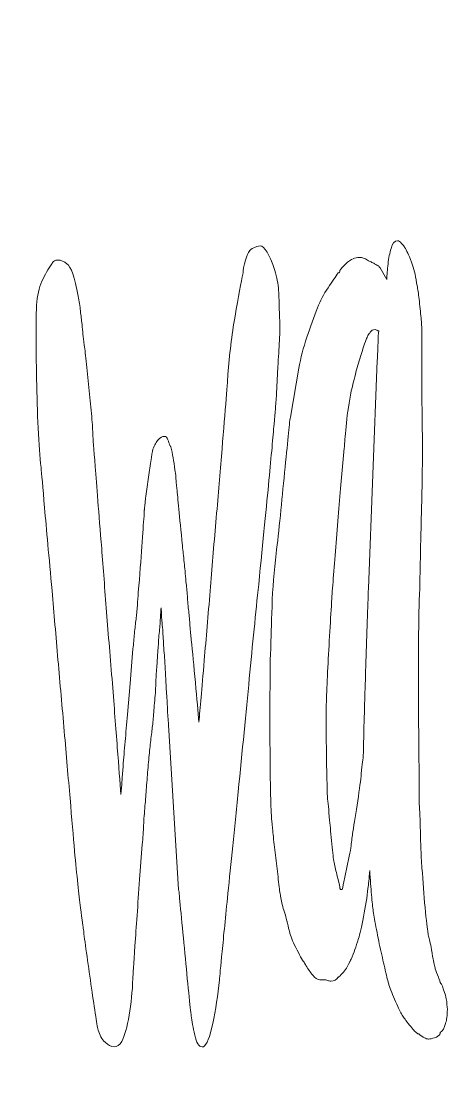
# Model space of a CAD drawing. Header units: inches. Extents: x 0.32 to 5.67, y -5.86 to -0.06.
# Drawn here: x 1.572 to 2.363, y -3.918 to -1.946 of the extents above; entities that cross this region are included whole.
import ezdxf

# ---------------------------------------------------------------- set-up
doc = ezdxf.new("R2010")
doc.units = ezdxf.units.IN
doc.header["$MEASUREMENT"] = 0
doc.layers.add('Layer 1', color=7, linetype='Continuous')

# ---------------------------------------------------------------- blocks, each defined once
blk = doc.blocks.new('block 38')
at = {"layer": 'Layer 1', "lineweight": 0}
blk.add_open_spline([(2.0457, -2.4897), (2.0462, -2.5024), (2.0461, -2.5162), (2.0453, -2.5311), (2.0445, -2.5461), (2.0435, -2.5622), (2.0424, -2.5795), (2.0424, -2.5795), (2.04, -2.6291), (2.04, -2.6291), (2.04, -2.6307), (2.0397, -2.6347), (2.0392, -2.6409), (2.0387, -2.6473), (2.0374, -2.6618), (2.0355, -2.6846), (2.0336, -2.7075), (2.0304, -2.7418), (2.0261, -2.7874), (2.0217, -2.8331), (2.0155, -2.8969), (2.0073, -2.9787), (2.0018, -3.0307), (1.9961, -3.0882), (1.9901, -3.1512), (1.9841, -3.2142), (1.9773, -3.2835), (1.9697, -3.3591), (1.9664, -3.3937), (1.9631, -3.4268), (1.9598, -3.4583), (1.9566, -3.4898), (1.9536, -3.5189), (1.9509, -3.5457), (1.9465, -3.5882), (1.943, -3.6236), (1.9403, -3.652), (1.9375, -3.6804), (1.9358, -3.6977), (1.9353, -3.7039), (1.9326, -3.7323), (1.9285, -3.7591), (1.9231, -3.7843), (1.9176, -3.8094), (1.9119, -3.8236), (1.9059, -3.8268), (1.9059, -3.8268), (1.9034, -3.8268), (1.9034, -3.8268), (1.8974, -3.8268), (1.8929, -3.8197), (1.89, -3.8055), (1.8869, -3.7914), (1.8849, -3.7796), (1.8838, -3.7701), (1.8827, -3.7638), (1.8811, -3.7496), (1.879, -3.7276), (1.8767, -3.7056), (1.8744, -3.6815), (1.872, -3.6555), (1.8695, -3.6296), (1.8672, -3.6051), (1.865, -3.5823), (1.8628, -3.5595), (1.8614, -3.5457), (1.861, -3.541), (1.861, -3.541), (1.8601, -3.5386), (1.8601, -3.5386), (1.8601, -3.5386), (1.8421, -3.2362), (1.8421, -3.2362), (1.841, -3.2268), (1.8403, -3.217), (1.8401, -3.2067), (1.8398, -3.1965), (1.8391, -3.1859), (1.838, -3.1748), (1.8374, -3.1638), (1.8369, -3.1532), (1.8364, -3.1429), (1.8359, -3.1327), (1.8353, -3.1229), (1.8347, -3.1134), (1.8337, -3.1008), (1.8328, -3.089), (1.8323, -3.078), (1.8318, -3.067), (1.8309, -3.0559), (1.8299, -3.0449), (1.8293, -3.0418), (1.8291, -3.0382), (1.8291, -3.0343), (1.8291, -3.0303), (1.8287, -3.026), (1.8282, -3.0213), (1.8277, -3.0292), (1.8271, -3.0378), (1.8266, -3.0472), (1.826, -3.0567), (1.8252, -3.0661), (1.8241, -3.0756), (1.8236, -3.0835), (1.8231, -3.0917), (1.8225, -3.1004), (1.8219, -3.1091), (1.8214, -3.1181), (1.8208, -3.1276), (1.8198, -3.137), (1.8191, -3.1469), (1.8188, -3.1571), (1.8185, -3.1674), (1.8179, -3.1788), (1.8167, -3.1914), (1.8157, -3.204), (1.8148, -3.215), (1.8139, -3.2244), (1.8131, -3.2339), (1.8121, -3.2425), (1.8111, -3.2504), (1.8099, -3.2598), (1.8088, -3.2697), (1.8078, -3.2799), (1.8067, -3.2902), (1.8055, -3.3016), (1.8045, -3.3142), (1.8034, -3.3268), (1.8024, -3.339), (1.8016, -3.3508), (1.8008, -3.3626), (1.7999, -3.3741), (1.7988, -3.3851), (1.7977, -3.3977), (1.7968, -3.4095), (1.7963, -3.4205), (1.7958, -3.4315), (1.7949, -3.4433), (1.7939, -3.4559), (1.7939, -3.4559), (1.7889, -3.5197), (1.7889, -3.5197), (1.7857, -3.567), (1.7829, -3.6075), (1.7804, -3.6414), (1.7779, -3.6753), (1.7767, -3.6953), (1.7767, -3.7016), (1.7756, -3.7252), (1.7733, -3.7477), (1.7697, -3.7689), (1.7662, -3.7902), (1.7617, -3.8063), (1.7562, -3.8173), (1.7525, -3.8236), (1.7478, -3.8268), (1.7423, -3.8268), (1.7369, -3.8268), (1.7313, -3.824), (1.7256, -3.8185), (1.7199, -3.813), (1.7156, -3.8055), (1.7129, -3.7961), (1.7118, -3.7914), (1.71, -3.7811), (1.7076, -3.7654), (1.7052, -3.7496), (1.7026, -3.7319), (1.6998, -3.7122), (1.6971, -3.6926), (1.6944, -3.6732), (1.6916, -3.6543), (1.6889, -3.6354), (1.687, -3.6213), (1.686, -3.6118), (1.6854, -3.6087), (1.6837, -3.5953), (1.6806, -3.5717), (1.6777, -3.5481), (1.674, -3.5134), (1.6696, -3.4677), (1.6674, -3.441), (1.6647, -3.4087), (1.6614, -3.3709), (1.6582, -3.3331), (1.6546, -3.2921), (1.6508, -3.248), (1.647, -3.204), (1.6431, -3.1603), (1.6393, -3.1169), (1.6355, -3.0736), (1.632, -3.0315), (1.6287, -2.9906), (1.6227, -2.9276), (1.6181, -2.8768), (1.6148, -2.8382), (1.6116, -2.7996), (1.6093, -2.7748), (1.6083, -2.7638), (1.6061, -2.7449), (1.6043, -2.7209), (1.6029, -2.6917), (1.6016, -2.6626), (1.6006, -2.6327), (1.6001, -2.602), (1.5996, -2.5712), (1.5992, -2.5433), (1.5992, -2.5181), (1.5992, -2.4929), (1.5996, -2.4756), (1.6001, -2.4662), (1.6012, -2.4488), (1.6044, -2.4343), (1.6099, -2.4224), (1.6153, -2.4106), (1.6213, -2.4), (1.6279, -2.3905), (1.6284, -2.3905), (1.629, -2.3898), (1.6295, -2.3882), (1.6311, -2.3851), (1.6342, -2.3835), (1.6385, -2.3835), (1.645, -2.3835), (1.6508, -2.3858), (1.6557, -2.3905), (1.6633, -2.3953), (1.6701, -2.415), (1.6761, -2.4496), (1.6783, -2.459), (1.6798, -2.4681), (1.6806, -2.4768), (1.6814, -2.4854), (1.6824, -2.4937), (1.6835, -2.5016), (1.6841, -2.5079), (1.6846, -2.5138), (1.6851, -2.5193), (1.6856, -2.5248), (1.6864, -2.5315), (1.6876, -2.5394), (1.6887, -2.5473), (1.6901, -2.5591), (1.6916, -2.5748), (1.6933, -2.5906), (1.6949, -2.6067), (1.6966, -2.6232), (1.6982, -2.6398), (1.6997, -2.6555), (1.7011, -2.6705), (1.7024, -2.6855), (1.7031, -2.6969), (1.7031, -2.7047), (1.7036, -2.7095), (1.7052, -2.7288), (1.7076, -2.7626), (1.71, -2.7965), (1.714, -2.8465), (1.7195, -2.9126), (1.7222, -2.9488), (1.7252, -2.9878), (1.7284, -3.0295), (1.7317, -3.0713), (1.7353, -3.115), (1.7391, -3.1606), (1.7423, -3.2032), (1.7454, -3.2421), (1.7481, -3.2776), (1.7508, -3.313), (1.753, -3.3417), (1.7546, -3.3638), (1.7557, -3.3559), (1.7564, -3.3481), (1.7566, -3.3402), (1.757, -3.3323), (1.7576, -3.3236), (1.7587, -3.3142), (1.7587, -3.3142), (1.7587, -3.3118), (1.7587, -3.3118), (1.7598, -3.2977), (1.761, -3.2827), (1.7624, -3.267), (1.7637, -3.2512), (1.7653, -3.2347), (1.7669, -3.2173), (1.7669, -3.2173), (1.7718, -3.1606), (1.7718, -3.1606), (1.7718, -3.1606), (1.7767, -3.0968), (1.7767, -3.0968), (1.7778, -3.0874), (1.7788, -3.078), (1.7796, -3.0685), (1.7804, -3.0591), (1.7813, -3.0504), (1.7825, -3.0425), (1.7835, -3.0347), (1.7843, -3.0264), (1.7849, -3.0177), (1.7854, -3.0091), (1.786, -3.0008), (1.7865, -2.9929), (1.7893, -2.9614), (1.7914, -2.9335), (1.7931, -2.9091), (1.7947, -2.8847), (1.796, -2.8662), (1.7972, -2.8535), (1.7972, -2.8535), (1.7972, -2.8441), (1.7972, -2.8441), (1.7972, -2.8426), (1.7974, -2.8417), (1.798, -2.8417), (1.798, -2.8386), (1.7986, -2.8315), (1.8, -2.8205), (1.8014, -2.8095), (1.8028, -2.798), (1.8045, -2.7862), (1.8061, -2.7744), (1.8078, -2.7634), (1.8094, -2.7531), (1.8111, -2.7429), (1.8124, -2.7354), (1.8135, -2.7307), (1.8162, -2.7229), (1.8195, -2.7169), (1.8233, -2.713), (1.8271, -2.7091), (1.8307, -2.7071), (1.8339, -2.7071), (1.8372, -2.7071), (1.8395, -2.7091), (1.8409, -2.713), (1.8422, -2.7169), (1.8434, -2.7205), (1.8446, -2.7236), (1.8451, -2.7236), (1.8454, -2.724), (1.8454, -2.7248), (1.8454, -2.7256), (1.8457, -2.726), (1.8462, -2.726), (1.8494, -2.7386), (1.8519, -2.7528), (1.8536, -2.7685), (1.8536, -2.7685), (1.8552, -2.778), (1.8552, -2.778), (1.8552, -2.7795), (1.8554, -2.7819), (1.8556, -2.785), (1.8559, -2.7882), (1.8564, -2.7941), (1.8573, -2.8027), (1.8581, -2.8114), (1.8593, -2.824), (1.861, -2.8406), (1.8626, -2.8571), (1.8647, -2.8795), (1.8674, -2.9079), (1.868, -2.9126), (1.8685, -2.9173), (1.8691, -2.9221), (1.8697, -2.9268), (1.8702, -2.9323), (1.8707, -2.9386), (1.8713, -2.9433), (1.8718, -2.9484), (1.8724, -2.9539), (1.8729, -2.9595), (1.8734, -2.9662), (1.874, -2.974), (1.8751, -2.9819), (1.8759, -2.9906), (1.8765, -3), (1.877, -3.0095), (1.8778, -3.0189), (1.879, -3.0284), (1.88, -3.0363), (1.8808, -3.0449), (1.8813, -3.0543), (1.8819, -3.0638), (1.8827, -3.0725), (1.8838, -3.0803), (1.886, -3.1024), (1.8884, -3.1284), (1.8912, -3.1583), (1.8939, -3.1882), (1.896, -3.2126), (1.8977, -3.2315), (1.8988, -3.2189), (1.9002, -3.2036), (1.9018, -3.1855), (1.9034, -3.1674), (1.9053, -3.1449), (1.9076, -3.1181), (1.9092, -3.0977), (1.9109, -3.0768), (1.9128, -3.0555), (1.9147, -3.0343), (1.9165, -3.0126), (1.9182, -2.9906), (1.9214, -2.9496), (1.925, -2.9075), (1.9288, -2.8642), (1.9326, -2.8209), (1.936, -2.7807), (1.939, -2.7437), (1.942, -2.7067), (1.9446, -2.6748), (1.9468, -2.6481), (1.949, -2.6213), (1.9503, -2.6031), (1.9509, -2.5937), (1.9536, -2.5575), (1.9579, -2.5216), (1.9639, -2.4862), (1.9699, -2.4508), (1.9749, -2.4244), (1.9787, -2.4071), (1.9787, -2.4039), (1.9788, -2.402), (1.9791, -2.4012), (1.9793, -2.4004), (1.9795, -2.3992), (1.9795, -2.3976), (1.9838, -2.3772), (1.9892, -2.3654), (1.9954, -2.3622), (2.0017, -2.359), (2.0064, -2.3575), (2.0097, -2.3575), (2.0179, -2.3575), (2.0269, -2.3724), (2.0367, -2.4024), (2.0405, -2.415), (2.0429, -2.4271), (2.0437, -2.439), (2.0445, -2.4508), (2.0449, -2.463), (2.0449, -2.4756), (2.0454, -2.4788), (2.0457, -2.4835), (2.0457, -2.4897)], degree=3, knots=[0, 0, 0, 0, 1, 1, 1, 2, 2, 2, 3, 3, 3, 4, 4, 4, 5, 5, 5, 6, 6, 6, 7, 7, 7, 8, 8, 8, 9, 9, 9, 10, 10, 10, 11, 11, 11, 12, 12, 12, 13, 13, 13, 14, 14, 14, 15, 15, 15, 16, 16, 16, 17, 17, 17, 18, 18, 18, 19, 19, 19, 20, 20, 20, 21, 21, 21, 22, 22, 22, 23, 23, 23, 24, 24, 24, 25, 25, 25, 26, 26, 26, 27, 27, 27, 28, 28, 28, 29, 29, 29, 30, 30, 30, 31, 31, 31, 32, 32, 32, 33, 33, 33, 34, 34, 34, 35, 35, 35, 36, 36, 36, 37, 37, 37, 38, 38, 38, 39, 39, 39, 40, 40, 40, 41, 41, 41, 42, 42, 42, 43, 43, 43, 44, 44, 44, 45, 45, 45, 46, 46, 46, 47, 47, 47, 48, 48, 48, 49, 49, 49, 50, 50, 50, 51, 51, 51, 52, 52, 52, 53, 53, 53, 54, 54, 54, 55, 55, 55, 56, 56, 56, 57, 57, 57, 58, 58, 58, 59, 59, 59, 60, 60, 60, 61, 61, 61, 62, 62, 62, 63, 63, 63, 64, 64, 64, 65, 65, 65, 66, 66, 66, 67, 67, 67, 68, 68, 68, 69, 69, 69, 70, 70, 70, 71, 71, 71, 72, 72, 72, 73, 73, 73, 74, 74, 74, 75, 75, 75, 76, 76, 76, 77, 77, 77, 78, 78, 78, 79, 79, 79, 80, 80, 80, 81, 81, 81, 82, 82, 82, 83, 83, 83, 84, 84, 84, 85, 85, 85, 86, 86, 86, 87, 87, 87, 88, 88, 88, 89, 89, 89, 90, 90, 90, 91, 91, 91, 92, 92, 92, 93, 93, 93, 94, 94, 94, 95, 95, 95, 96, 96, 96, 97, 97, 97, 98, 98, 98, 99, 99, 99, 100, 100, 100, 101, 101, 101, 102, 102, 102, 103, 103, 103, 104, 104, 104, 105, 105, 105, 106, 106, 106, 107, 107, 107, 108, 108, 108, 109, 109, 109, 110, 110, 110, 111, 111, 111, 112, 112, 112, 113, 113, 113, 114, 114, 114, 115, 115, 115, 116, 116, 116, 117, 117, 117, 118, 118, 118, 119, 119, 119, 120, 120, 120, 121, 121, 121, 122, 122, 122, 123, 123, 123, 124, 124, 124, 125, 125, 125, 126, 126, 126, 127, 127, 127, 128, 128, 128, 129, 129, 129, 130, 130, 130, 131, 131, 131, 132, 132, 132, 133, 133, 133, 134, 134, 134, 135, 135, 135, 136, 136, 136, 137, 137, 137, 138, 138, 138, 139, 139, 139, 140, 140, 140, 141, 141, 141, 142, 142, 142, 143, 143, 143, 144, 144, 144, 145, 145, 145, 146, 146, 146, 147, 147, 147, 148, 148, 148, 149, 149, 149, 149], dxfattribs=at)
blk = doc.blocks.new('block 37')
at = {"layer": 'Layer 1'}
blk.add_blockref('block 38', (0, 0), dxfattribs=at)
blk = doc.blocks.new('block 40')
at = {"layer": 'Layer 1', "lineweight": 0}
for points, knots in [([(2.3532, -3.7583), (2.3532, -3.7693), (2.3521, -3.778), (2.3499, -3.7843), (2.3477, -3.7921), (2.3445, -3.7977), (2.3402, -3.8008), (2.3402, -3.8008), (2.3402, -3.8032), (2.3402, -3.8032), (2.3379, -3.8063), (2.3345, -3.8087), (2.3299, -3.8103), (2.3253, -3.8118), (2.3216, -3.8126), (2.3189, -3.8126), (2.3189, -3.8126), (2.318, -3.8126), (2.318, -3.8126), (2.3164, -3.8126), (2.3141, -3.8118), (2.3111, -3.8103), (2.3081, -3.8087), (2.3046, -3.8063), (2.3009, -3.8032), (2.2998, -3.8032), (2.2988, -3.8028), (2.298, -3.802), (2.2972, -3.8012), (2.2965, -3.8008), (2.2959, -3.8008), (2.2927, -3.7977), (2.2879, -3.7921), (2.2816, -3.7843), (2.2754, -3.7764), (2.2714, -3.7709), (2.2698, -3.7677), (2.2676, -3.7646), (2.2638, -3.7568), (2.2584, -3.7441), (2.2529, -3.7315), (2.2488, -3.7213), (2.2461, -3.7134), (2.245, -3.7103), (2.2431, -3.7028), (2.2404, -3.691), (2.2377, -3.6792), (2.2348, -3.6666), (2.2317, -3.6532), (2.2288, -3.6398), (2.2259, -3.626), (2.2232, -3.6118), (2.2205, -3.5977), (2.2186, -3.5867), (2.2174, -3.5788), (2.2164, -3.5709), (2.2153, -3.5607), (2.2142, -3.5481), (2.2131, -3.5354), (2.212, -3.5205), (2.2109, -3.5032), (2.2104, -3.5111), (2.2098, -3.5177), (2.2093, -3.5232), (2.2087, -3.5288), (2.2082, -3.5331), (2.2077, -3.5362), (2.206, -3.552), (2.2033, -3.5693), (2.1995, -3.5882), (2.1957, -3.6071), (2.1927, -3.6205), (2.1905, -3.6284), (2.1878, -3.6363), (2.1855, -3.643), (2.1836, -3.6485), (2.1816, -3.654), (2.1793, -3.6599), (2.1766, -3.6662), (2.1755, -3.6693), (2.1747, -3.6709), (2.1741, -3.6709), (2.1714, -3.6772), (2.1689, -3.6819), (2.1664, -3.685), (2.1639, -3.6882), (2.1613, -3.6914), (2.1586, -3.6945), (2.1553, -3.6977), (2.1534, -3.6992), (2.1529, -3.6992), (2.1501, -3.7039), (2.1458, -3.7063), (2.1398, -3.7063), (2.1376, -3.7063), (2.1356, -3.706), (2.1337, -3.7051), (2.1317, -3.7044), (2.1297, -3.7039), (2.1275, -3.7039), (2.1275, -3.7039), (2.1194, -3.7039), (2.1194, -3.7039), (2.115, -3.7039), (2.1107, -3.7012), (2.1063, -3.6957), (2.1019, -3.6902), (2.0978, -3.6843), (2.094, -3.678), (2.0935, -3.6764), (2.0931, -3.6756), (2.0927, -3.6756), (2.0925, -3.6756), (2.0921, -3.6748), (2.0915, -3.6732), (2.0888, -3.6701), (2.0842, -3.6622), (2.0776, -3.6496), (2.0711, -3.637), (2.0668, -3.6268), (2.0646, -3.6189), (2.0646, -3.6174), (2.0637, -3.6142), (2.0621, -3.6095), (2.0594, -3.5969), (2.0565, -3.5858), (2.0535, -3.5764), (2.0505, -3.567), (2.0484, -3.5583), (2.0474, -3.5504), (2.0463, -3.5457), (2.0451, -3.537), (2.0438, -3.5244), (2.0424, -3.5119), (2.0409, -3.4989), (2.0392, -3.4855), (2.0376, -3.4721), (2.0361, -3.4591), (2.0347, -3.4465), (2.0333, -3.4339), (2.0324, -3.4244), (2.0318, -3.4181), (2.0308, -3.4055), (2.0299, -3.3902), (2.0294, -3.3721), (2.0289, -3.354), (2.0285, -3.3394), (2.0285, -3.3284), (2.0285, -3.3205), (2.0285, -3.3067), (2.0282, -3.287), (2.0279, -3.2674), (2.0278, -3.2465), (2.0278, -3.2244), (2.0278, -3.2024), (2.0279, -3.1815), (2.0282, -3.1618), (2.0285, -3.1421), (2.0285, -3.1284), (2.0285, -3.1205), (2.0285, -3.1126), (2.0289, -3.1055), (2.0294, -3.0992), (2.0299, -3.0788), (2.0308, -3.052), (2.0318, -3.0189), (2.0329, -2.9858), (2.0354, -2.9536), (2.0392, -2.9221), (2.0419, -2.9016), (2.0445, -2.8784), (2.047, -2.8524), (2.0494, -2.8264), (2.0521, -2.8), (2.0548, -2.7732), (2.0575, -2.7465), (2.0596, -2.7245), (2.0613, -2.7071), (2.0629, -2.6898), (2.0643, -2.678), (2.0654, -2.6716), (2.0654, -2.6716), (2.0809, -2.5819), (2.0809, -2.5819), (2.0842, -2.563), (2.0891, -2.5441), (2.0956, -2.5252), (2.1022, -2.5063), (2.1087, -2.4882), (2.1153, -2.4709), (2.1202, -2.4583), (2.1265, -2.4461), (2.1345, -2.4343), (2.1424, -2.4224), (2.1485, -2.4134), (2.1529, -2.4071), (2.155, -2.4071), (2.1561, -2.4055), (2.1561, -2.4024), (2.1583, -2.3992), (2.1619, -2.3953), (2.1668, -2.3905), (2.1717, -2.3858), (2.1763, -2.3827), (2.1807, -2.3811), (2.1834, -2.3796), (2.1875, -2.3787), (2.1929, -2.3787), (2.1967, -2.3787), (2.2014, -2.3803), (2.2068, -2.3835), (2.2091, -2.3851), (2.2112, -2.3862), (2.2134, -2.387), (2.2155, -2.3878), (2.2178, -2.389), (2.2199, -2.3905), (2.2232, -2.3921), (2.2253, -2.3933), (2.2265, -2.3941), (2.2275, -2.3949), (2.2286, -2.3961), (2.2298, -2.3976), (2.2298, -2.3976), (2.242, -2.4189), (2.242, -2.4189), (2.2425, -2.411), (2.2433, -2.4016), (2.2445, -2.3905), (2.2455, -2.3796), (2.2474, -2.3701), (2.2502, -2.3622), (2.2524, -2.3528), (2.2562, -2.348), (2.2617, -2.348), (2.2644, -2.348), (2.2669, -2.3496), (2.2694, -2.3528), (2.2719, -2.3559), (2.2736, -2.3583), (2.2747, -2.3598), (2.2747, -2.3598), (2.2764, -2.3622), (2.2764, -2.3622), (2.278, -2.3654), (2.2799, -2.3693), (2.282, -2.374), (2.2843, -2.3787), (2.2867, -2.3851), (2.2894, -2.3929), (2.2927, -2.4024), (2.2954, -2.415), (2.2976, -2.4307), (2.2982, -2.4323), (2.2984, -2.4335), (2.2984, -2.4343), (2.2984, -2.4351), (2.2987, -2.4362), (2.2992, -2.4378), (2.3003, -2.4457), (2.3015, -2.4559), (2.3029, -2.4685), (2.3042, -2.4811), (2.3052, -2.4913), (2.3058, -2.4992), (2.3063, -2.5071), (2.3066, -2.5232), (2.3066, -2.5476), (2.3066, -2.5721), (2.3066, -2.5882), (2.3066, -2.5961), (2.3066, -2.6008), (2.3066, -2.6107), (2.3066, -2.6256), (2.3066, -2.6406), (2.3067, -2.6563), (2.307, -2.6728), (2.3073, -2.6894), (2.3074, -2.7044), (2.3074, -2.7177), (2.3074, -2.7311), (2.3074, -2.7394), (2.3074, -2.7425), (2.3074, -2.7441), (2.3074, -2.7477), (2.3074, -2.7531), (2.3074, -2.7587), (2.3073, -2.7697), (2.307, -2.7862), (2.3067, -2.8027), (2.3062, -2.8268), (2.3054, -2.8583), (2.3046, -2.8898), (2.3036, -2.9323), (2.3025, -2.9858), (2.3014, -3.0158), (2.3007, -3.0429), (2.3005, -3.0673), (2.3002, -3.0917), (2.3, -3.1063), (2.3, -3.111), (2.3, -3.1157), (2.3, -3.1291), (2.3, -3.1512), (2.3, -3.1732), (2.3002, -3.1984), (2.3005, -3.2268), (2.3007, -3.2551), (2.301, -3.2835), (2.3013, -3.3118), (2.3015, -3.3402), (2.3017, -3.363), (2.3017, -3.3803), (2.3017, -3.3819), (2.3019, -3.3874), (2.3025, -3.3969), (2.3031, -3.4063), (2.3034, -3.4174), (2.3037, -3.4299), (2.304, -3.4426), (2.3044, -3.4559), (2.305, -3.4701), (2.3055, -3.4843), (2.3063, -3.4969), (2.3074, -3.5079), (2.3091, -3.5331), (2.311, -3.5571), (2.3131, -3.58), (2.3153, -3.6028), (2.317, -3.6158), (2.318, -3.6189), (2.318, -3.6221), (2.3186, -3.6252), (2.3197, -3.6284), (2.3208, -3.6315), (2.3217, -3.6354), (2.3226, -3.6402), (2.3234, -3.6449), (2.3246, -3.652), (2.3262, -3.6615), (2.3284, -3.6725), (2.33, -3.68), (2.3311, -3.6839), (2.3322, -3.6878), (2.3342, -3.693), (2.3369, -3.6992), (2.3369, -3.6992), (2.3377, -3.7016), (2.3377, -3.7016), (2.3398, -3.7079), (2.3412, -3.7111), (2.3417, -3.7111), (2.3423, -3.7126), (2.3431, -3.7142), (2.3442, -3.7158), (2.3442, -3.7158), (2.3458, -3.7205), (2.3458, -3.7205), (2.3458, -3.7205), (2.3499, -3.7323), (2.3499, -3.7323), (2.351, -3.737), (2.3517, -3.741), (2.352, -3.7441), (2.3522, -3.7473), (2.3526, -3.752), (2.3532, -3.7583)], [0, 0, 0, 0, 1, 1, 1, 2, 2, 2, 3, 3, 3, 4, 4, 4, 5, 5, 5, 6, 6, 6, 7, 7, 7, 8, 8, 8, 9, 9, 9, 10, 10, 10, 11, 11, 11, 12, 12, 12, 13, 13, 13, 14, 14, 14, 15, 15, 15, 16, 16, 16, 17, 17, 17, 18, 18, 18, 19, 19, 19, 20, 20, 20, 21, 21, 21, 22, 22, 22, 23, 23, 23, 24, 24, 24, 25, 25, 25, 26, 26, 26, 27, 27, 27, 28, 28, 28, 29, 29, 29, 30, 30, 30, 31, 31, 31, 32, 32, 32, 33, 33, 33, 34, 34, 34, 35, 35, 35, 36, 36, 36, 37, 37, 37, 38, 38, 38, 39, 39, 39, 40, 40, 40, 41, 41, 41, 42, 42, 42, 43, 43, 43, 44, 44, 44, 45, 45, 45, 46, 46, 46, 47, 47, 47, 48, 48, 48, 49, 49, 49, 50, 50, 50, 51, 51, 51, 52, 52, 52, 53, 53, 53, 54, 54, 54, 55, 55, 55, 56, 56, 56, 57, 57, 57, 58, 58, 58, 59, 59, 59, 60, 60, 60, 61, 61, 61, 62, 62, 62, 63, 63, 63, 64, 64, 64, 65, 65, 65, 66, 66, 66, 67, 67, 67, 68, 68, 68, 69, 69, 69, 70, 70, 70, 71, 71, 71, 72, 72, 72, 73, 73, 73, 74, 74, 74, 75, 75, 75, 76, 76, 76, 77, 77, 77, 78, 78, 78, 79, 79, 79, 80, 80, 80, 81, 81, 81, 82, 82, 82, 83, 83, 83, 84, 84, 84, 85, 85, 85, 86, 86, 86, 87, 87, 87, 88, 88, 88, 89, 89, 89, 90, 90, 90, 91, 91, 91, 92, 92, 92, 93, 93, 93, 94, 94, 94, 95, 95, 95, 96, 96, 96, 97, 97, 97, 98, 98, 98, 99, 99, 99, 100, 100, 100, 101, 101, 101, 102, 102, 102, 103, 103, 103, 104, 104, 104, 105, 105, 105, 106, 106, 106, 107, 107, 107, 108, 108, 108, 109, 109, 109, 110, 110, 110, 111, 111, 111, 112, 112, 112, 113, 113, 113, 114, 114, 114, 115, 115, 115, 116, 116, 116, 117, 117, 117, 118, 118, 118, 119, 119, 119, 120, 120, 120, 121, 121, 121, 122, 122, 122, 122]), ([(2.2248, -2.5677), (2.2253, -2.5567), (2.2257, -2.5461), (2.2261, -2.5358), (2.2263, -2.5256), (2.2267, -2.5181), (2.2273, -2.5134), (2.2261, -2.5134), (2.2249, -2.513), (2.2236, -2.5122), (2.2222, -2.5114), (2.2213, -2.511), (2.2207, -2.511), (2.2169, -2.511), (2.2139, -2.5126), (2.2118, -2.5158), (2.2112, -2.5173), (2.2106, -2.5181), (2.2101, -2.5181), (2.2091, -2.5197), (2.2082, -2.5209), (2.2077, -2.5216), (2.2071, -2.5225), (2.2063, -2.5244), (2.2052, -2.5276), (2.2041, -2.5292), (2.2022, -2.5343), (2.1995, -2.5429), (2.1967, -2.5516), (2.1938, -2.5615), (2.1905, -2.5724), (2.1872, -2.5835), (2.1841, -2.5949), (2.1811, -2.6067), (2.1781, -2.6185), (2.1758, -2.6291), (2.1741, -2.6386), (2.1708, -2.6591), (2.1684, -2.678), (2.1668, -2.6953), (2.1652, -2.7126), (2.1643, -2.7236), (2.1643, -2.7284), (2.1643, -2.7284), (2.1594, -2.7827), (2.1594, -2.7827), (2.1578, -2.8), (2.1561, -2.8189), (2.1545, -2.8394), (2.1529, -2.8599), (2.1513, -2.8807), (2.1496, -2.902), (2.148, -2.9232), (2.1463, -2.9429), (2.1447, -2.961), (2.143, -2.9791), (2.142, -2.9937), (2.1414, -3.0047), (2.1403, -3.0221), (2.1391, -3.0421), (2.1378, -3.065), (2.1364, -3.0878), (2.1352, -3.1099), (2.1341, -3.1311), (2.1329, -3.1524), (2.1321, -3.1713), (2.1316, -3.1878), (2.131, -3.2044), (2.1308, -3.2142), (2.1308, -3.2173), (2.1308, -3.2173), (2.1308, -3.2386), (2.1308, -3.2386), (2.1319, -3.3158), (2.1327, -3.3591), (2.1333, -3.3685), (2.1343, -3.378), (2.1357, -3.3921), (2.1374, -3.411), (2.1384, -3.4237), (2.1398, -3.4382), (2.1414, -3.4547), (2.143, -3.4713), (2.1444, -3.4827), (2.1455, -3.489), (2.1472, -3.4969), (2.149, -3.5052), (2.1513, -3.5138), (2.1534, -3.5225), (2.155, -3.5292), (2.1561, -3.5339), (2.1561, -3.5354), (2.1563, -3.5362), (2.1565, -3.5362), (2.1569, -3.5362), (2.1569, -3.537), (2.1569, -3.5386), (2.1569, -3.5386), (2.1586, -3.5386), (2.1586, -3.5386), (2.1586, -3.5386), (2.1594, -3.5386), (2.1594, -3.5386), (2.1594, -3.5386), (2.1602, -3.5386), (2.1602, -3.5386), (2.1608, -3.537), (2.1619, -3.5323), (2.1635, -3.5244), (2.1652, -3.5166), (2.1668, -3.5087), (2.1684, -3.5008), (2.17, -3.4929), (2.1717, -3.4851), (2.1733, -3.4772), (2.1749, -3.4693), (2.176, -3.463), (2.1766, -3.4583), (2.1777, -3.4489), (2.1787, -3.4402), (2.1799, -3.4323), (2.1826, -3.4166), (2.1855, -3.3977), (2.1888, -3.3756), (2.1921, -3.3536), (2.1943, -3.337), (2.1954, -3.326), (2.1959, -3.3166), (2.1967, -3.3094), (2.1979, -3.3047), (2.1984, -3.2985), (2.1988, -3.2937), (2.1991, -3.2906), (2.1994, -3.2874), (2.1995, -3.2827), (2.1995, -3.2764), (2.1995, -3.2717), (2.1996, -3.267), (2.1999, -3.2622), (2.2002, -3.2575), (2.2003, -3.2528), (2.2003, -3.248), (2.2003, -3.2323), (2.2006, -3.2221), (2.2011, -3.2173), (2.2011, -3.2142), (2.2014, -3.2032), (2.2019, -3.1843), (2.2025, -3.1654), (2.2031, -3.1437), (2.204, -3.1193), (2.2048, -3.0949), (2.2056, -3.0705), (2.2064, -3.0461), (2.2072, -3.0217), (2.2079, -3.0016), (2.2085, -2.9858), (2.2085, -2.9858), (2.2248, -2.5677), (2.2248, -2.5677)], [0, 0, 0, 0, 1, 1, 1, 2, 2, 2, 3, 3, 3, 4, 4, 4, 5, 5, 5, 6, 6, 6, 7, 7, 7, 8, 8, 8, 9, 9, 9, 10, 10, 10, 11, 11, 11, 12, 12, 12, 13, 13, 13, 14, 14, 14, 15, 15, 15, 16, 16, 16, 17, 17, 17, 18, 18, 18, 19, 19, 19, 20, 20, 20, 21, 21, 21, 22, 22, 22, 23, 23, 23, 24, 24, 24, 25, 25, 25, 26, 26, 26, 27, 27, 27, 28, 28, 28, 29, 29, 29, 30, 30, 30, 31, 31, 31, 32, 32, 32, 33, 33, 33, 34, 34, 34, 35, 35, 35, 36, 36, 36, 37, 37, 37, 38, 38, 38, 39, 39, 39, 40, 40, 40, 41, 41, 41, 42, 42, 42, 43, 43, 43, 44, 44, 44, 45, 45, 45, 46, 46, 46, 47, 47, 47, 48, 48, 48, 49, 49, 49, 50, 50, 50, 51, 51, 51, 52, 52, 52, 53, 53, 53, 53])]:
    blk.add_open_spline(points, degree=3, knots=knots, dxfattribs=at)
blk = doc.blocks.new('block 39')
at = {"layer": 'Layer 1'}
blk.add_blockref('block 40', (0, 0), dxfattribs=at)
blk = doc.blocks.new('block 30')
at = {"layer": 'Layer 1'}
for name in ['block 37', 'block 39']:
    blk.add_blockref(name, (0, 0), dxfattribs=at)

msp = doc.modelspace()

# ---------------------------------------------------------------- hatches: boundary and pattern name
at = {"layer": 'Layer 1', "true_color": 0x6f91bd}
h = msp.add_hatch(color=153, dxfattribs=at)
h.dxf.hatch_style = 2
edge = h.paths.add_edge_path()
edge.add_spline(control_points=[(0.7076, -5.2801), (0.6404, -5.2777), (0.5842, -5.273), (0.5214, -5.2777), (0.5149, -5.3108), (0.5084, -5.3391), (0.5018, -5.3698), (0.5018, -5.3698), (0.4304, -5.7666), (0.4304, -5.7666), (0.4218, -5.8021), (0.4196, -5.8445), (0.3741, -5.8611), (0.3655, -5.854), (0.3546, -5.8469), (0.3395, -5.8375), (0.3308, -5.7076), (0.3222, -5.5777), (0.3222, -5.4478), (0.32, -5.3131), (0.3351, -5.1832), (0.3525, -5.051), (0.3741, -4.8974), (0.3871, -4.7392), (0.3914, -4.581), (0.3958, -4.4558), (0.4088, -4.3306), (0.4456, -4.2125), (0.4586, -4.1677), (0.4759, -4.1204), (0.5018, -4.0826), (0.5646, -3.9858), (0.6686, -3.9858), (0.7509, -4.0802), (0.7963, -4.1346), (0.8223, -4.2031), (0.8397, -4.2716), (0.87, -4.4038), (0.8873, -4.5384), (0.8895, -4.6731), (0.8916, -4.8455), (0.896, -5.0179), (0.8981, -5.1903), (0.8981, -5.3131), (0.8981, -5.4359), (0.896, -5.5588), (0.896, -5.5942), (0.8916, -5.6296), (0.8851, -5.6627), (0.8765, -5.71), (0.8462, -5.7407), (0.8093, -5.7407), (0.7704, -5.7407), (0.7314, -5.7076), (0.7206, -5.6532), (0.7119, -5.6107), (0.7097, -5.5682), (0.7097, -5.5257), (0.7076, -5.4667), (0.7119, -5.4076), (0.7119, -5.3462), (0.7119, -5.3297), (0.7097, -5.3131), (0.7076, -5.2801)], knot_values=[0, 0, 0, 0, 1, 1, 1, 2, 2, 2, 3, 3, 3, 4, 4, 4, 5, 5, 5, 6, 6, 6, 7, 7, 7, 8, 8, 8, 9, 9, 9, 10, 10, 10, 11, 11, 11, 12, 12, 12, 13, 13, 13, 14, 14, 14, 15, 15, 15, 16, 16, 16, 17, 17, 17, 18, 18, 18, 19, 19, 19, 20, 20, 20, 21, 21, 21, 21], degree=3, periodic=1)
edge = h.paths.add_edge_path()
edge.add_spline(control_points=[(0.7076, -5.0699), (0.7054, -5.025), (0.7054, -4.9943), (0.7054, -4.9636), (0.7054, -4.888), (0.6989, -4.8148), (0.7032, -4.7416), (0.7119, -4.6022), (0.6902, -4.4676), (0.6643, -4.3306), (0.66, -4.3094), (0.6491, -4.2928), (0.6361, -4.2621), (0.6253, -4.2881), (0.6167, -4.3023), (0.6144, -4.3188), (0.6037, -4.3873), (0.5907, -4.4534), (0.5842, -4.5243), (0.569, -4.6991), (0.5581, -4.8715), (0.5451, -5.0463), (0.5451, -5.0557), (0.5495, -5.0652), (0.5539, -5.0817), (0.6037, -5.0793), (0.6491, -5.0746), (0.7076, -5.0699)], knot_values=[0, 0, 0, 0, 1, 1, 1, 2, 2, 2, 3, 3, 3, 4, 4, 4, 5, 5, 5, 6, 6, 6, 7, 7, 7, 8, 8, 8, 9, 9, 9, 9], degree=3, periodic=1)
edge = h.paths.add_edge_path()
edge.add_spline(control_points=[(1.1666, -5.821), (1.1666, -5.821), (1.0886, -5.769), (1.0886, -5.769), (1.0496, -5.6981), (1.0301, -5.6225), (1.028, -5.5422), (1.015, -5.2824), (0.9999, -5.025), (1.0106, -4.7676), (1.0128, -4.6849), (1.0085, -4.5998), (1.0106, -4.5172), (1.015, -4.3967), (1.0366, -4.281), (1.0951, -4.1795), (1.1817, -4.0283), (1.3528, -3.9952), (1.4827, -4.1039), (1.5368, -4.1464), (1.5758, -4.2007), (1.5974, -4.2692), (1.6235, -4.3424), (1.6365, -4.418), (1.6256, -4.4936), (1.6061, -4.614), (1.5844, -4.7345), (1.539, -4.8455), (1.5087, -4.914), (1.4697, -4.9777), (1.4307, -5.051), (1.4307, -5.051), (1.4351, -5.0652), (1.4394, -5.0746), (1.5281, -5.2234), (1.5672, -5.3911), (1.6018, -5.5611), (1.617, -5.6367), (1.6018, -5.7052), (1.5737, -5.7714), (1.565, -5.7879), (1.5498, -5.7997), (1.5346, -5.821), (1.5174, -5.7997), (1.4979, -5.7855), (1.4892, -5.7666), (1.4653, -5.7147), (1.4437, -5.658), (1.4264, -5.6013), (1.3983, -5.5139), (1.3788, -5.4242), (1.3528, -5.3344), (1.3355, -5.2777), (1.3138, -5.2234), (1.2792, -5.1785), (1.2532, -5.1832), (1.2597, -5.2045), (1.2597, -5.2187), (1.2575, -5.2848), (1.2597, -5.3509), (1.2575, -5.417), (1.2553, -5.5257), (1.2423, -5.6344), (1.2164, -5.7407), (1.2077, -5.7714), (1.199, -5.8044), (1.1666, -5.821)], knot_values=[0, 0, 0, 0, 1, 1, 1, 2, 2, 2, 3, 3, 3, 4, 4, 4, 5, 5, 5, 6, 6, 6, 7, 7, 7, 8, 8, 8, 9, 9, 9, 10, 10, 10, 11, 11, 11, 12, 12, 12, 13, 13, 13, 14, 14, 14, 15, 15, 15, 16, 16, 16, 17, 17, 17, 18, 18, 18, 19, 19, 19, 20, 20, 20, 21, 21, 21, 22, 22, 22, 22], degree=3, periodic=1)
edge = h.paths.add_edge_path()
edge.add_spline(control_points=[(1.3181, -4.2432), (1.277, -4.2928), (1.2683, -4.3495), (1.2662, -4.4038), (1.2618, -4.5384), (1.2618, -4.6754), (1.2597, -4.8101), (1.2597, -4.8266), (1.2575, -4.8431), (1.2792, -4.8549), (1.3203, -4.8171), (1.3376, -4.7581), (1.3679, -4.7109), (1.4307, -4.6093), (1.4286, -4.4983), (1.4069, -4.3873), (1.396, -4.3306), (1.3766, -4.2787), (1.3181, -4.2432)], knot_values=[0, 0, 0, 0, 1, 1, 1, 2, 2, 2, 3, 3, 3, 4, 4, 4, 5, 5, 5, 6, 6, 6, 6], degree=3, periodic=1)
edge = h.paths.add_edge_path()
edge.add_spline(control_points=[(1.9916, -4.6967), (2.0175, -4.6943), (2.0414, -4.6896), (2.0652, -4.6896), (2.0847, -4.6873), (2.1063, -4.6873), (2.1258, -4.6943), (2.1777, -4.7109), (2.2038, -4.7723), (2.1777, -4.8219), (2.1583, -4.862), (2.1301, -4.8998), (2.0825, -4.9116), (2.05, -4.9163), (2.0197, -4.9258), (1.9958, -4.9565), (1.9981, -5.1478), (1.9981, -5.3391), (1.9981, -5.5375), (2.011, -5.5375), (2.0262, -5.5422), (2.0435, -5.5422), (2.0717, -5.5446), (2.0977, -5.5399), (2.1236, -5.5446), (2.1605, -5.5517), (2.1864, -5.5753), (2.1972, -5.6155), (2.2081, -5.6556), (2.1951, -5.6863), (2.167, -5.7076), (2.1388, -5.7265), (2.1107, -5.7477), (2.0803, -5.7524), (2.0154, -5.7642), (1.9526, -5.7808), (1.9006, -5.8233), (1.8898, -5.8328), (1.8746, -5.8375), (1.8595, -5.8398), (1.7902, -5.854), (1.7404, -5.7973), (1.7555, -5.7217), (1.7598, -5.7028), (1.7685, -5.6863), (1.775, -5.6721), (1.775, -5.6627), (1.7772, -5.6556), (1.775, -5.6485), (1.7469, -5.547), (1.7382, -5.4431), (1.7447, -5.3391), (1.7598, -5.0132), (1.7469, -4.6873), (1.7382, -4.3589), (1.7382, -4.307), (1.7382, -4.255), (1.7404, -4.2031), (1.7425, -4.1275), (1.7772, -4.0779), (1.8443, -4.0566), (1.8725, -4.0495), (1.9028, -4.0425), (1.9288, -4.033), (2.0002, -4.0047), (2.0652, -4.0236), (2.1279, -4.0637), (2.1583, -4.0826), (2.1756, -4.1086), (2.1756, -4.144), (2.1777, -4.1795), (2.1605, -4.2078), (2.1323, -4.2196), (2.1084, -4.2314), (2.0825, -4.2361), (2.0565, -4.2432), (2.0305, -4.2479), (2.0045, -4.2503), (1.9721, -4.255), (1.9634, -4.3306), (1.9742, -4.4038), (1.9764, -4.4794), (1.9807, -4.5502), (1.9677, -4.6211), (1.9916, -4.6967)], knot_values=[0, 0, 0, 0, 1, 1, 1, 2, 2, 2, 3, 3, 3, 4, 4, 4, 5, 5, 5, 6, 6, 6, 7, 7, 7, 8, 8, 8, 9, 9, 9, 10, 10, 10, 11, 11, 11, 12, 12, 12, 13, 13, 13, 14, 14, 14, 15, 15, 15, 16, 16, 16, 17, 17, 17, 18, 18, 18, 19, 19, 19, 20, 20, 20, 21, 21, 21, 22, 22, 22, 23, 23, 23, 24, 24, 24, 25, 25, 25, 26, 26, 26, 27, 27, 27, 28, 28, 28, 28], degree=3, periodic=1)
edge = h.paths.add_edge_path()
edge.add_spline(control_points=[(3.0309, -5.5541), (3.0872, -5.5541), (3.1283, -5.5517), (3.1716, -5.5541), (3.2452, -5.5564), (3.3145, -5.5848), (3.373, -5.6391), (3.4098, -5.6721), (3.4228, -5.717), (3.4098, -5.7595), (3.3968, -5.8021), (3.36, -5.8304), (3.3123, -5.828), (3.282, -5.8257), (3.2517, -5.8186), (3.2214, -5.8115), (3.1066, -5.7784), (2.9962, -5.7784), (2.8858, -5.828), (2.8121, -5.8587), (2.7818, -5.8351), (2.7493, -5.7335), (2.7537, -5.7194), (2.7558, -5.7028), (2.7623, -5.6839), (2.7645, -5.6698), (2.7709, -5.6556), (2.7732, -5.6485), (2.7255, -5.4052), (2.7125, -5.1691), (2.7277, -4.9305), (2.7407, -4.6802), (2.7602, -4.4298), (2.7775, -4.1771), (2.7797, -4.1511), (2.7818, -4.1251), (2.7883, -4.0991), (2.8121, -4.0141), (2.89, -3.9952), (2.9507, -4.059), (2.9854, -4.0944), (3.007, -4.1369), (3.0114, -4.1889), (3.0179, -4.2763), (3.0221, -4.3613), (3.0244, -4.4487), (3.0265, -4.7345), (3.0049, -5.0203), (3.0286, -5.3084), (3.033, -5.3556), (3.0286, -5.4052), (3.0286, -5.4549), (3.0286, -5.4832), (3.0309, -5.5139), (3.0309, -5.5541)], knot_values=[0, 0, 0, 0, 1, 1, 1, 2, 2, 2, 3, 3, 3, 4, 4, 4, 5, 5, 5, 6, 6, 6, 7, 7, 7, 8, 8, 8, 9, 9, 9, 10, 10, 10, 11, 11, 11, 12, 12, 12, 13, 13, 13, 14, 14, 14, 15, 15, 15, 16, 16, 16, 17, 17, 17, 18, 18, 18, 18], degree=3, periodic=1)
edge = h.paths.add_edge_path()
edge.add_spline(control_points=[(3.3794, -5.2352), (3.3578, -4.9447), (3.3773, -4.6612), (3.4358, -4.3849), (3.4531, -4.2975), (3.4856, -4.2172), (3.531, -4.144), (3.5592, -4.1015), (3.5938, -4.0661), (3.648, -4.0637), (3.6652, -4.0613), (3.6805, -4.0543), (3.6956, -4.0495), (3.8038, -4.0188), (3.897, -4.0566), (3.9641, -4.1677), (4.0139, -4.255), (4.0485, -4.3471), (4.0572, -4.444), (4.0659, -4.5148), (4.0659, -4.5833), (4.0659, -4.6518), (4.068, -4.973), (4.0355, -5.2824), (3.9468, -5.5777), (3.9359, -5.6131), (3.9251, -5.6509), (3.9099, -5.6863), (3.8905, -5.7312), (3.8624, -5.7666), (3.8212, -5.7926), (3.7497, -5.8375), (3.6761, -5.8304), (3.6024, -5.7737), (3.5484, -5.7335), (3.5072, -5.6793), (3.4791, -5.6155), (3.4249, -5.4926), (3.3859, -5.3675), (3.3794, -5.2352)], knot_values=[0, 0, 0, 0, 1, 1, 1, 2, 2, 2, 3, 3, 3, 4, 4, 4, 5, 5, 5, 6, 6, 6, 7, 7, 7, 8, 8, 8, 9, 9, 9, 10, 10, 10, 11, 11, 11, 12, 12, 12, 13, 13, 13, 13], degree=3, periodic=1)
edge = h.paths.add_edge_path()
edge.add_spline(control_points=[(3.6999, -5.5942), (3.7129, -5.5871), (3.7194, -5.5848), (3.7215, -5.5777), (3.728, -5.5635), (3.7345, -5.5446), (3.7389, -5.5281), (3.8017, -5.3297), (3.819, -5.1171), (3.8494, -4.9093), (3.8666, -4.7841), (3.8536, -4.6542), (3.8298, -4.5267), (3.8212, -4.4841), (3.8038, -4.4392), (3.7866, -4.3991), (3.7801, -4.3802), (3.7627, -4.366), (3.7497, -4.3495), (3.6912, -4.3684), (3.661, -4.4062), (3.6436, -4.4558), (3.6306, -4.496), (3.6219, -4.5384), (3.6133, -4.581), (3.583, -4.7723), (3.5873, -4.9683), (3.5982, -5.1667), (3.6047, -5.2588), (3.6177, -5.3509), (3.6306, -5.4431), (3.6393, -5.495), (3.6458, -5.5541), (3.6999, -5.5942)], knot_values=[0, 0, 0, 0, 1, 1, 1, 2, 2, 2, 3, 3, 3, 4, 4, 4, 5, 5, 5, 6, 6, 6, 7, 7, 7, 8, 8, 8, 9, 9, 9, 10, 10, 10, 11, 11, 11, 11], degree=3, periodic=1)
edge = h.paths.add_edge_path()
edge.add_spline(control_points=[(4.6483, -4.607), (4.6353, -4.5928), (4.6137, -4.5715), (4.6029, -4.5479), (4.5747, -4.4818), (4.5357, -4.4156), (4.5314, -4.3448), (4.5292, -4.3046), (4.5206, -4.2621), (4.4686, -4.2291), (4.4534, -4.2432), (4.4318, -4.2526), (4.4275, -4.2668), (4.4188, -4.2999), (4.4145, -4.3353), (4.421, -4.3684), (4.4253, -4.4062), (4.4427, -4.444), (4.4599, -4.4794), (4.4925, -4.5384), (4.5249, -4.5998), (4.5639, -4.6566), (4.6592, -4.7935), (4.722, -4.9423), (4.7523, -5.0935), (4.7956, -5.2895), (4.7934, -5.4856), (4.7306, -5.6721), (4.722, -5.6981), (4.7111, -5.7241), (4.6939, -5.7477), (4.6418, -5.8233), (4.5466, -5.8445), (4.4448, -5.7997), (4.408, -5.7831), (4.3734, -5.7619), (4.343, -5.7359), (4.2608, -5.6698), (4.2109, -5.5895), (4.1871, -5.4974), (4.1525, -5.3604), (4.1438, -5.2258), (4.1611, -5.0911), (4.1676, -5.0345), (4.1892, -4.9849), (4.2196, -4.9353), (4.2434, -4.8974), (4.2781, -4.8691), (4.3343, -4.8644), (4.3971, -4.8762), (4.4232, -4.9163), (4.4318, -4.9636), (4.4383, -4.9919), (4.4362, -5.0203), (4.4339, -5.0486), (4.4297, -5.1336), (4.421, -5.2163), (4.421, -5.3013), (4.4188, -5.3604), (4.4253, -5.4218), (4.4318, -5.4808), (4.4362, -5.5186), (4.4534, -5.5541), (4.5055, -5.5753), (4.5509, -5.5399), (4.5639, -5.4926), (4.5683, -5.4431), (4.5769, -5.3297), (4.5595, -5.2163), (4.5314, -5.1029), (4.4838, -4.914), (4.3799, -4.7416), (4.2629, -4.5739), (4.2239, -4.5172), (4.1915, -4.4581), (4.1763, -4.3944), (4.1503, -4.2621), (4.2001, -4.1582), (4.2954, -4.0708), (4.356, -4.0165), (4.4643, -4.0118), (4.553, -4.0519), (4.6181, -4.0826), (4.6657, -4.1251), (4.7003, -4.1771), (4.7609, -4.2763), (4.7891, -4.3778), (4.7913, -4.4841), (4.7934, -4.5219), (4.7826, -4.5597), (4.7544, -4.5881), (4.7306, -4.614), (4.7003, -4.6258), (4.6483, -4.607)], knot_values=[0, 0, 0, 0, 1, 1, 1, 2, 2, 2, 3, 3, 3, 4, 4, 4, 5, 5, 5, 6, 6, 6, 7, 7, 7, 8, 8, 8, 9, 9, 9, 10, 10, 10, 11, 11, 11, 12, 12, 12, 13, 13, 13, 14, 14, 14, 15, 15, 15, 16, 16, 16, 17, 17, 17, 18, 18, 18, 19, 19, 19, 20, 20, 20, 21, 21, 21, 22, 22, 22, 23, 23, 23, 24, 24, 24, 25, 25, 25, 26, 26, 26, 27, 27, 27, 28, 28, 28, 29, 29, 29, 30, 30, 30, 31, 31, 31, 31], degree=3, periodic=1)
edge = h.paths.add_edge_path()
edge.add_spline(control_points=[(5.2199, -5.8068), (5.1831, -5.7973), (5.1745, -5.7714), (5.1723, -5.7454), (5.1615, -5.6367), (5.1506, -5.5281), (5.142, -5.417), (5.1376, -5.3911), (5.1441, -5.3651), (5.142, -5.3391), (5.1203, -5.051), (5.129, -4.7676), (5.1268, -4.4818), (5.1268, -4.4227), (5.1268, -4.3613), (5.1203, -4.3023), (5.0835, -4.2857), (5.0532, -4.2952), (5.0229, -4.3023), (4.9904, -4.307), (4.9557, -4.3141), (4.9211, -4.3141), (4.867, -4.3141), (4.8301, -4.2834), (4.8171, -4.2361), (4.802, -4.1865), (4.8259, -4.1346), (4.8799, -4.1133), (4.9103, -4.1015), (4.945, -4.092), (4.9774, -4.0874), (5.1073, -4.0708), (5.2351, -4.0495), (5.3693, -4.0779), (5.417, -4.0897), (5.4667, -4.0826), (5.5144, -4.085), (5.5425, -4.0874), (5.5707, -4.0874), (5.5967, -4.0944), (5.6357, -4.1062), (5.666, -4.1464), (5.6703, -4.1865), (5.6746, -4.2243), (5.6551, -4.2692), (5.6183, -4.2834), (5.5902, -4.2952), (5.5577, -4.3023), (5.5274, -4.3023), (5.4625, -4.3046), (5.3975, -4.3023), (5.3239, -4.3023), (5.3239, -4.3023), (5.3239, -4.3566), (5.3239, -4.3566), (5.3239, -4.4392), (5.326, -4.5243), (5.3282, -4.607), (5.3304, -4.9777), (5.3044, -5.3486), (5.2546, -5.7123), (5.2502, -5.7477), (5.2502, -5.7879), (5.2199, -5.8068)], knot_values=[0, 0, 0, 0, 1, 1, 1, 2, 2, 2, 3, 3, 3, 4, 4, 4, 5, 5, 5, 6, 6, 6, 7, 7, 7, 8, 8, 8, 9, 9, 9, 10, 10, 10, 11, 11, 11, 12, 12, 12, 13, 13, 13, 14, 14, 14, 15, 15, 15, 16, 16, 16, 17, 17, 17, 18, 18, 18, 19, 19, 19, 20, 20, 20, 21, 21, 21, 21], degree=3, periodic=1)
edge = h.paths.add_edge_path()
edge.add_spline(control_points=[(1.1713, -1.1775), (1.1861, -1.0405), (1.1824, -0.9177), (1.1824, -0.7949), (1.1805, -0.6578), (1.1787, -0.5185), (1.1805, -0.3815), (1.1805, -0.3343), (1.1879, -0.287), (1.1972, -0.2422), (1.2046, -0.202), (1.2194, -0.1642), (1.2657, -0.1595), (1.2731, -0.1666), (1.2879, -0.1713), (1.2916, -0.1831), (1.3268, -0.2658), (1.3637, -0.3484), (1.3619, -0.4429), (1.3563, -0.672), (1.3563, -0.9035), (1.3545, -1.1326), (1.3526, -1.2341), (1.3526, -1.3334), (1.3471, -1.4325), (1.3416, -1.5105), (1.3268, -1.5861), (1.3157, -1.6617), (1.3101, -1.6994), (1.2898, -1.7207), (1.262, -1.7231), (1.1491, -1.7159), (1.0992, -1.6404), (1.0695, -1.5246), (1.027, -1.3641), (0.9751, -1.2082), (0.9288, -1.0499), (0.9251, -1.0381), (0.9177, -1.0263), (0.903, -0.9956), (0.8919, -1.305), (0.8734, -1.5931), (0.8252, -1.8742), (0.8234, -1.8813), (0.816, -1.8884), (0.8067, -1.9026), (0.7919, -1.8884), (0.7734, -1.8789), (0.7678, -1.8624), (0.753, -1.8175), (0.7382, -1.7679), (0.7345, -1.7207), (0.7252, -1.5766), (0.7178, -1.4302), (0.716, -1.2861), (0.7141, -1.116), (0.7178, -0.9484), (0.7197, -0.7807), (0.7197, -0.7807), (0.7252, -0.2658), (0.7252, -0.2658), (0.7271, -0.2327), (0.7308, -0.1973), (0.7419, -0.1666), (0.7678, -0.0887), (0.84, -0.0816), (0.89, -0.1524), (0.9122, -0.1831), (0.9288, -0.2256), (0.9418, -0.2658), (0.9992, -0.4453), (1.0381, -0.6295), (1.0769, -0.8161), (1.0992, -0.9153), (1.125, -1.0121), (1.1472, -1.1113), (1.1528, -1.1279), (1.1583, -1.1444), (1.1713, -1.1775)], knot_values=[0, 0, 0, 0, 1, 1, 1, 2, 2, 2, 3, 3, 3, 4, 4, 4, 5, 5, 5, 6, 6, 6, 7, 7, 7, 8, 8, 8, 9, 9, 9, 10, 10, 10, 11, 11, 11, 12, 12, 12, 13, 13, 13, 14, 14, 14, 15, 15, 15, 16, 16, 16, 17, 17, 17, 18, 18, 18, 19, 19, 19, 20, 20, 20, 21, 21, 21, 22, 22, 22, 23, 23, 23, 24, 24, 24, 25, 25, 25, 26, 26, 26, 26], degree=3, periodic=1)
edge = h.paths.add_edge_path()
edge.add_spline(control_points=[(1.4617, -1.3073), (1.4432, -1.0169), (1.4598, -0.7334), (1.5098, -0.4571), (1.5246, -0.3697), (1.5524, -0.2894), (1.5913, -0.2162), (1.6153, -0.1737), (1.6449, -0.1382), (1.6912, -0.1359), (1.706, -0.1335), (1.719, -0.1264), (1.7319, -0.1217), (1.8245, -0.091), (1.904, -0.1288), (1.9614, -0.2398), (2.004, -0.3272), (2.0336, -0.4193), (2.041, -0.5161), (2.0484, -0.587), (2.0484, -0.6555), (2.0484, -0.724), (2.0502, -1.0452), (2.0225, -1.3546), (1.9466, -1.6498), (1.9373, -1.6852), (1.9281, -1.7231), (1.9151, -1.7585), (1.8985, -1.8034), (1.8744, -1.8388), (1.8393, -1.8648), (1.7782, -1.9096), (1.7153, -1.9026), (1.6523, -1.8459), (1.6061, -1.8057), (1.5709, -1.7514), (1.5469, -1.6876), (1.5006, -1.5648), (1.4673, -1.4396), (1.4617, -1.3073)], knot_values=[0, 0, 0, 0, 1, 1, 1, 2, 2, 2, 3, 3, 3, 4, 4, 4, 5, 5, 5, 6, 6, 6, 7, 7, 7, 8, 8, 8, 9, 9, 9, 10, 10, 10, 11, 11, 11, 12, 12, 12, 13, 13, 13, 13], degree=3, periodic=1)
edge = h.paths.add_edge_path()
edge.add_spline(control_points=[(1.7356, -1.6664), (1.7467, -1.6593), (1.7523, -1.6569), (1.7541, -1.6498), (1.7597, -1.6357), (1.7653, -1.6168), (1.769, -1.6003), (1.8226, -1.4018), (1.8374, -1.1893), (1.8633, -0.9814), (1.8781, -0.8563), (1.867, -0.7263), (1.8466, -0.5988), (1.8393, -0.5563), (1.8245, -0.5114), (1.8097, -0.4712), (1.8041, -0.4524), (1.7893, -0.4382), (1.7782, -0.4217), (1.7282, -0.4405), (1.7023, -0.4784), (1.6875, -0.528), (1.6764, -0.5681), (1.669, -0.6106), (1.6616, -0.6531), (1.6356, -0.8445), (1.6393, -1.0405), (1.6486, -1.2389), (1.6542, -1.331), (1.6653, -1.4231), (1.6764, -1.5152), (1.6838, -1.5672), (1.6893, -1.6262), (1.7356, -1.6664)], knot_values=[0, 0, 0, 0, 1, 1, 1, 2, 2, 2, 3, 3, 3, 4, 4, 4, 5, 5, 5, 6, 6, 6, 7, 7, 7, 8, 8, 8, 9, 9, 9, 10, 10, 10, 11, 11, 11, 11], degree=3, periodic=1)
edge = h.paths.add_edge_path()
edge.add_spline(control_points=[(2.4148, -1.8789), (2.3833, -1.8695), (2.3759, -1.8435), (2.374, -1.8175), (2.3648, -1.7089), (2.3555, -1.6003), (2.3481, -1.4892), (2.3444, -1.4632), (2.35, -1.4373), (2.3481, -1.4113), (2.3296, -1.1231), (2.337, -0.8397), (2.3352, -0.5539), (2.3352, -0.4949), (2.3352, -0.4335), (2.3296, -0.3744), (2.2982, -0.3579), (2.2723, -0.3673), (2.2464, -0.3744), (2.2186, -0.3791), (2.189, -0.3863), (2.1594, -0.3863), (2.1131, -0.3863), (2.0816, -0.3555), (2.0706, -0.3083), (2.0576, -0.2587), (2.0779, -0.2067), (2.1242, -0.1855), (2.1501, -0.1737), (2.1797, -0.1642), (2.2075, -0.1595), (2.3185, -0.143), (2.4277, -0.1217), (2.5424, -0.1501), (2.5832, -0.1619), (2.6258, -0.1548), (2.6665, -0.1571), (2.6906, -0.1595), (2.7146, -0.1595), (2.7368, -0.1666), (2.7701, -0.1784), (2.796, -0.2185), (2.7997, -0.2587), (2.8034, -0.2965), (2.7867, -0.3414), (2.7553, -0.3555), (2.7312, -0.3673), (2.7035, -0.3744), (2.6776, -0.3744), (2.6221, -0.3768), (2.5665, -0.3744), (2.5036, -0.3744), (2.5036, -0.3744), (2.5036, -0.4287), (2.5036, -0.4287), (2.5036, -0.5114), (2.5055, -0.5964), (2.5073, -0.6791), (2.5092, -1.0499), (2.487, -1.4207), (2.4444, -1.7845), (2.4407, -1.8199), (2.4407, -1.86), (2.4148, -1.8789)], knot_values=[0, 0, 0, 0, 1, 1, 1, 2, 2, 2, 3, 3, 3, 4, 4, 4, 5, 5, 5, 6, 6, 6, 7, 7, 7, 8, 8, 8, 9, 9, 9, 10, 10, 10, 11, 11, 11, 12, 12, 12, 13, 13, 13, 14, 14, 14, 15, 15, 15, 16, 16, 16, 17, 17, 17, 18, 18, 18, 19, 19, 19, 20, 20, 20, 21, 21, 21, 21], degree=3, periodic=1)
edge = h.paths.add_edge_path()
edge.add_spline(control_points=[(3.575, -1.3522), (3.5176, -1.3499), (3.4695, -1.3452), (3.4159, -1.3499), (3.4103, -1.3829), (3.4048, -1.4113), (3.3992, -1.442), (3.3992, -1.442), (3.3381, -1.8388), (3.3381, -1.8388), (3.3307, -1.8742), (3.3289, -1.9167), (3.29, -1.9333), (3.2826, -1.9262), (3.2733, -1.9191), (3.2604, -1.9096), (3.2529, -1.7797), (3.2455, -1.6498), (3.2455, -1.5199), (3.2437, -1.3853), (3.2567, -1.2554), (3.2715, -1.1231), (3.29, -0.9696), (3.3011, -0.8114), (3.3048, -0.6531), (3.3085, -0.528), (3.3196, -0.4028), (3.3511, -0.2847), (3.3622, -0.2398), (3.377, -0.1926), (3.3992, -0.1548), (3.4528, -0.0579), (3.5417, -0.0579), (3.612, -0.1524), (3.6509, -0.2067), (3.6731, -0.2752), (3.6879, -0.3437), (3.7138, -0.476), (3.7286, -0.6106), (3.7305, -0.7452), (3.7323, -0.9177), (3.736, -1.0901), (3.7379, -1.2625), (3.7379, -1.3853), (3.7379, -1.5081), (3.736, -1.631), (3.736, -1.6664), (3.7323, -1.7018), (3.7267, -1.7348), (3.7193, -1.7821), (3.6934, -1.8128), (3.662, -1.8128), (3.6287, -1.8128), (3.5954, -1.7797), (3.5861, -1.7254), (3.5787, -1.6829), (3.5769, -1.6404), (3.5769, -1.5979), (3.575, -1.5388), (3.5787, -1.4798), (3.5787, -1.4184), (3.5787, -1.4018), (3.5769, -1.3853), (3.575, -1.3522)], knot_values=[0, 0, 0, 0, 1, 1, 1, 2, 2, 2, 3, 3, 3, 4, 4, 4, 5, 5, 5, 6, 6, 6, 7, 7, 7, 8, 8, 8, 9, 9, 9, 10, 10, 10, 11, 11, 11, 12, 12, 12, 13, 13, 13, 14, 14, 14, 15, 15, 15, 16, 16, 16, 17, 17, 17, 18, 18, 18, 19, 19, 19, 20, 20, 20, 21, 21, 21, 21], degree=3, periodic=1)
edge = h.paths.add_edge_path()
edge.add_spline(control_points=[(3.575, -1.142), (3.5732, -1.0972), (3.5732, -1.0665), (3.5732, -1.0357), (3.5732, -0.9601), (3.5676, -0.887), (3.5713, -0.8137), (3.5787, -0.6744), (3.5602, -0.5398), (3.538, -0.4028), (3.5343, -0.3815), (3.525, -0.365), (3.5139, -0.3343), (3.5047, -0.3602), (3.4973, -0.3744), (3.4954, -0.391), (3.4861, -0.4594), (3.475, -0.5256), (3.4695, -0.5964), (3.4565, -0.7712), (3.4473, -0.9436), (3.4362, -1.1184), (3.4362, -1.1279), (3.4399, -1.1373), (3.4436, -1.1538), (3.4861, -1.1515), (3.525, -1.1468), (3.575, -1.142)], knot_values=[0, 0, 0, 0, 1, 1, 1, 2, 2, 2, 3, 3, 3, 4, 4, 4, 5, 5, 5, 6, 6, 6, 7, 7, 7, 8, 8, 8, 9, 9, 9, 9], degree=3, periodic=1)
edge = h.paths.add_edge_path()
edge.add_spline(control_points=[(4.095, -1.6262), (4.1431, -1.6262), (4.1782, -1.6238), (4.2152, -1.6262), (4.2782, -1.6286), (4.3374, -1.6569), (4.3873, -1.7113), (4.4188, -1.7443), (4.4299, -1.7892), (4.4188, -1.8317), (4.4077, -1.8742), (4.3762, -1.9026), (4.3356, -1.9002), (4.3096, -1.8978), (4.2837, -1.8907), (4.2578, -1.8837), (4.1597, -1.8506), (4.0653, -1.8506), (3.9709, -1.9002), (3.9081, -1.9309), (3.8821, -1.9073), (3.8544, -1.8057), (3.8581, -1.7915), (3.8599, -1.775), (3.8655, -1.7561), (3.8673, -1.742), (3.8729, -1.7278), (3.8747, -1.7207), (3.834, -1.4774), (3.8229, -1.2412), (3.8358, -1.0027), (3.847, -0.7523), (3.8636, -0.502), (3.8784, -0.2492), (3.8803, -0.2233), (3.8821, -0.1973), (3.8877, -0.1713), (3.9081, -0.0863), (3.9746, -0.0674), (4.0265, -0.1312), (4.0561, -0.1666), (4.0746, -0.2091), (4.0783, -0.2611), (4.0839, -0.3484), (4.0876, -0.4335), (4.0894, -0.5208), (4.0913, -0.8066), (4.0727, -1.0924), (4.0931, -1.3806), (4.0968, -1.4278), (4.0931, -1.4774), (4.0931, -1.527), (4.0931, -1.5554), (4.095, -1.5861), (4.095, -1.6262)], knot_values=[0, 0, 0, 0, 1, 1, 1, 2, 2, 2, 3, 3, 3, 4, 4, 4, 5, 5, 5, 6, 6, 6, 7, 7, 7, 8, 8, 8, 9, 9, 9, 10, 10, 10, 11, 11, 11, 12, 12, 12, 13, 13, 13, 14, 14, 14, 15, 15, 15, 16, 16, 16, 17, 17, 17, 18, 18, 18, 18], degree=3, periodic=1)
edge = h.paths.add_edge_path()
edge.add_spline(control_points=[(4.7241, -1.6262), (4.7722, -1.6262), (4.8074, -1.6238), (4.8444, -1.6262), (4.9073, -1.6286), (4.9665, -1.6569), (5.0165, -1.7113), (5.048, -1.7443), (5.059, -1.7892), (5.048, -1.8317), (5.0369, -1.8742), (5.0054, -1.9026), (4.9647, -1.9002), (4.9387, -1.8978), (4.9128, -1.8907), (4.8869, -1.8837), (4.7889, -1.8506), (4.6944, -1.8506), (4.6001, -1.9002), (4.5372, -1.9309), (4.5112, -1.9073), (4.4835, -1.8057), (4.4872, -1.7915), (4.489, -1.775), (4.4946, -1.7561), (4.4964, -1.742), (4.502, -1.7278), (4.5038, -1.7207), (4.4631, -1.4774), (4.452, -1.2412), (4.4649, -1.0027), (4.4761, -0.7523), (4.4927, -0.502), (4.5075, -0.2492), (4.5094, -0.2233), (4.5112, -0.1973), (4.5168, -0.1713), (4.5372, -0.0863), (4.6038, -0.0674), (4.6556, -0.1312), (4.6852, -0.1666), (4.7037, -0.2091), (4.7074, -0.2611), (4.713, -0.3484), (4.7167, -0.4335), (4.7185, -0.5208), (4.7204, -0.8066), (4.7018, -1.0924), (4.7222, -1.3806), (4.7259, -1.4278), (4.7222, -1.4774), (4.7222, -1.527), (4.7222, -1.5554), (4.7241, -1.5861), (4.7241, -1.6262)], knot_values=[0, 0, 0, 0, 1, 1, 1, 2, 2, 2, 3, 3, 3, 4, 4, 4, 5, 5, 5, 6, 6, 6, 7, 7, 7, 8, 8, 8, 9, 9, 9, 10, 10, 10, 11, 11, 11, 12, 12, 12, 13, 13, 13, 14, 14, 14, 15, 15, 15, 16, 16, 16, 17, 17, 17, 18, 18, 18, 18], degree=3, periodic=1)

# ---------------------------------------------------------------- block references
at = {"layer": 'Layer 1'}
msp.add_blockref('block 30', (0, 0), dxfattribs=at)

doc.saveas('drawing.dxf')
